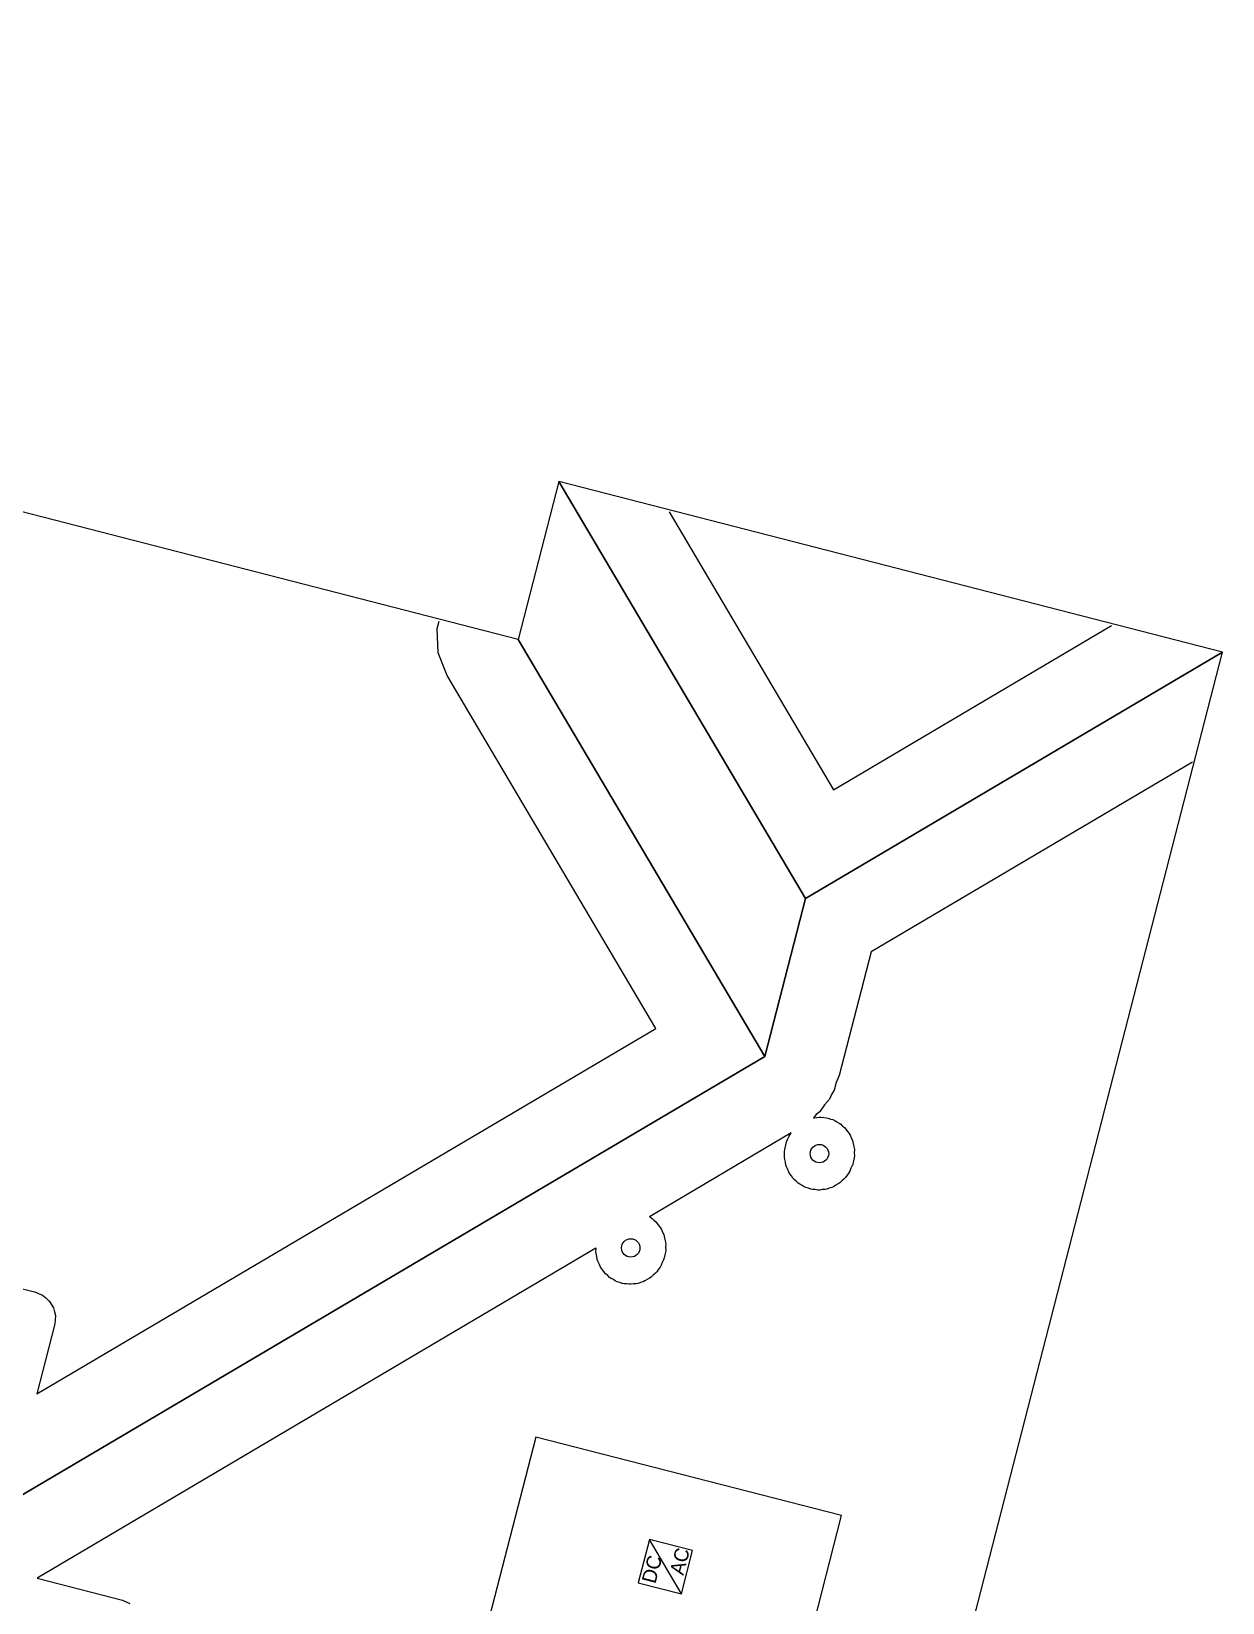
# Model space of a CAD drawing. Header units: feet. Extents: x -34.7 to 27.5, y -30.8 to 31.9.
# Drawn here: x 5.67 to 27.53, y 3.07 to 31.93 of the extents above; entities that cross this region are included whole.
import ezdxf

# ---------------------------------------------------------------- set-up
doc = ezdxf.new("R2010")
doc.units = ezdxf.units.FT
for name, color, linetype in [('Buildings', 7, 'CONTINUOUS'), ('Modules', 7, 'CONTINUOUS'), ('Obstructions', 7, 'CONTINUOUS'), ('Setbacks', 7, 'CONTINUOUS')]:
    doc.layers.add(name, color=color, linetype=linetype)

msp = doc.modelspace()

# ---------------------------------------------------------------- linework, layer by layer
at = {"layer": 'Buildings', "color": 252}
for p, q in [((14.607, 20.76), (-28.806, 31.926)), ((15.353, 23.659), (14.607, 20.76)), ((27.533, 20.526), (15.353, 23.659)), ((15.353, 23.659), (19.877, 16.002)), ((19.877, 16.002), (15.353, 23.659)), ((14.325, -30.828), (27.533, 20.526)), ((14.607, 20.76), (19.131, 13.104)), ((19.131, 13.104), (14.607, 20.76)), ((27.533, 20.526), (19.877, 16.002)), ((19.877, 16.002), (27.533, 20.526)), ((19.877, 16.002), (19.131, 13.104)), ((19.131, 13.104), (19.877, 16.002)), ((19.131, 13.104), (3.965, 4.143)), ((3.965, 4.143), (19.131, 13.104))]:
    msp.add_line(p, q, dxfattribs=at)
at = {"layer": 'Modules', "color": 254}
for p, q in [((14.931, 6.114), (14.077, 2.794)), ((20.541, 4.671), (14.931, 6.114)), ((19.687, 1.351), (20.541, 4.671)), ((17.014, 4.232), (16.81, 3.438)), ((17.808, 4.028), (17.014, 4.232)), ((17.604, 3.233), (17.014, 4.232)), ((17.604, 3.233), (17.808, 4.028)), ((16.81, 3.438), (17.604, 3.233))]:
    msp.add_line(p, q, dxfattribs=at)
at = {"layer": 'Obstructions', "color": 252}
for centre in [(20.136, 11.318), (16.673, 9.587)]:
    msp.add_circle(centre, 0.169, dxfattribs=at)
at = {"layer": 'Setbacks', "color": 2}
for p, q in [((17.375, 23.105), (20.391, 18)), ((13.119, 20.96), (13.159, 21.099)), ((13.119, 20.959), (13.119, 20.96)), ((13.119, 20.96), (13.119, 20.96)), ((13.14, 20.516), (13.119, 20.959)), ((20.391, 18), (25.496, 21.017)), ((13.14, 20.515), (13.14, 20.516)), ((13.14, 20.516), (13.14, 20.516)), ((13.305, 20.097), (13.14, 20.515)), ((13.305, 20.096), (13.305, 20.097)), ((17.133, 13.618), (13.305, 20.096)), ((26.98, 18.505), (21.083, 15.021)), ((21.083, 15.021), (20.499, 12.752)), ((5.77, 6.904), (17.133, 13.618)), ((20.499, 12.751), (20.445, 12.622)), ((20.499, 12.752), (20.499, 12.751)), ((20.405, 12.485), (20.354, 12.406)), ((20.445, 12.622), (20.405, 12.486)), ((20.405, 12.486), (20.405, 12.486)), ((20.405, 12.486), (20.405, 12.485)), ((20.227, 12.212), (20.15, 12.095)), ((20.317, 12.319), (20.227, 12.212)), ((20.354, 12.406), (20.317, 12.32)), ((20.317, 12.32), (20.317, 12.319)), ((20.317, 12.319), (20.317, 12.319)), ((20.078, 12.035), (20.028, 11.975)), ((20.028, 11.975), (20.038, 11.977)), ((20.038, 11.977), (20.085, 11.98)), ((20.038, 11.977), (20.038, 11.977)), ((20.15, 12.094), (20.078, 12.035)), ((20.085, 11.98), (20.132, 11.987)), ((20.132, 11.987), (20.132, 11.987)), ((20.132, 11.987), (20.167, 11.987)), ((20.15, 12.095), (20.15, 12.094)), ((20.15, 12.094), (20.15, 12.094)), ((20.167, 11.987), (20.168, 11.987)), ((20.168, 11.987), (20.213, 11.98)), ((20.213, 11.98), (20.26, 11.978)), ((20.26, 11.978), (20.26, 11.978)), ((20.26, 11.978), (20.295, 11.97)), ((20.295, 11.97), (20.295, 11.97)), ((20.295, 11.97), (20.338, 11.953)), ((20.338, 11.953), (20.383, 11.942)), ((20.383, 11.942), (20.383, 11.942)), ((20.383, 11.942), (20.416, 11.927)), ((20.416, 11.927), (20.416, 11.927)), ((20.416, 11.927), (20.455, 11.901)), ((20.455, 11.901), (20.497, 11.88)), ((20.497, 11.88), (20.497, 11.88)), ((20.497, 11.88), (20.526, 11.859)), ((20.526, 11.859), (20.526, 11.859)), ((20.526, 11.859), (20.56, 11.825)), ((19.618, 11.697), (17.015, 10.159)), ((19.533, 11.537), (19.557, 11.587)), ((19.557, 11.587), (19.578, 11.638)), ((19.578, 11.638), (19.596, 11.669)), ((19.578, 11.638), (19.578, 11.638)), ((19.596, 11.669), (19.618, 11.697)), ((19.596, 11.669), (19.596, 11.669)), ((20.56, 11.825), (20.597, 11.795)), ((20.597, 11.795), (20.597, 11.795)), ((20.597, 11.795), (20.621, 11.768)), ((20.621, 11.768), (20.621, 11.768)), ((20.621, 11.768), (20.648, 11.726)), ((20.648, 11.726), (20.679, 11.688)), ((20.679, 11.688), (20.68, 11.688)), ((20.68, 11.688), (20.697, 11.657)), ((20.697, 11.657), (20.698, 11.657)), ((20.698, 11.657), (20.716, 11.608)), ((20.716, 11.608), (20.739, 11.563)), ((20.739, 11.563), (20.74, 11.562)), ((20.74, 11.562), (20.75, 11.529)), ((19.495, 11.359), (19.499, 11.394)), ((19.495, 11.358), (19.495, 11.359)), ((19.497, 11.304), (19.495, 11.358)), ((19.495, 11.249), (19.497, 11.304)), ((19.499, 11.394), (19.512, 11.448)), ((19.499, 11.394), (19.499, 11.394)), ((19.512, 11.448), (19.522, 11.503)), ((19.522, 11.503), (19.533, 11.537)), ((19.522, 11.503), (19.522, 11.503)), ((19.533, 11.537), (19.533, 11.537)), ((20.75, 11.529), (20.751, 11.528)), ((20.751, 11.528), (20.759, 11.475)), ((20.759, 11.475), (20.773, 11.424)), ((20.773, 11.424), (20.773, 11.423)), ((20.773, 11.423), (20.776, 11.388)), ((20.776, 11.278), (20.773, 11.243)), ((20.776, 11.388), (20.774, 11.333)), ((20.774, 11.333), (20.776, 11.278)), ((20.776, 11.388), (20.776, 11.388)), ((20.776, 11.278), (20.776, 11.278)), ((19.495, 11.248), (19.495, 11.249)), ((19.498, 11.213), (19.495, 11.248)), ((19.499, 11.213), (19.498, 11.213)), ((19.512, 11.161), (19.499, 11.213)), ((19.521, 11.108), (19.512, 11.161)), ((19.532, 11.074), (19.521, 11.108)), ((19.521, 11.108), (19.521, 11.108)), ((19.555, 11.028), (19.532, 11.074)), ((19.532, 11.074), (19.532, 11.074)), ((19.574, 10.98), (19.555, 11.028)), ((19.574, 10.979), (19.574, 10.98)), ((19.592, 10.949), (19.574, 10.979)), ((20.675, 10.967), (20.642, 10.925)), ((20.676, 10.968), (20.675, 10.967)), ((20.693, 10.998), (20.676, 10.968)), ((20.694, 10.998), (20.693, 10.998)), ((20.714, 11.05), (20.694, 10.998)), ((20.738, 11.099), (20.714, 11.05)), ((20.739, 11.1), (20.738, 11.099)), ((20.749, 11.133), (20.739, 11.1)), ((20.75, 11.134), (20.749, 11.133)), ((20.759, 11.188), (20.75, 11.134)), ((20.773, 11.242), (20.759, 11.188)), ((20.773, 11.243), (20.773, 11.242)), ((19.592, 10.948), (19.592, 10.949)), ((19.623, 10.91), (19.592, 10.948)), ((19.65, 10.868), (19.623, 10.91)), ((19.674, 10.842), (19.65, 10.868)), ((19.65, 10.868), (19.65, 10.868)), ((19.674, 10.841), (19.674, 10.842)), ((19.711, 10.812), (19.674, 10.841)), ((19.745, 10.777), (19.711, 10.812)), ((19.746, 10.777), (19.745, 10.777)), ((19.774, 10.756), (19.746, 10.777)), ((19.775, 10.756), (19.774, 10.756)), ((19.816, 10.735), (19.775, 10.756)), ((19.855, 10.709), (19.816, 10.735)), ((19.856, 10.709), (19.855, 10.709)), ((19.888, 10.695), (19.856, 10.709)), ((19.933, 10.683), (19.888, 10.695)), ((19.888, 10.695), (19.888, 10.695)), ((19.976, 10.666), (19.933, 10.683)), ((20.314, 10.684), (20.269, 10.666)), ((20.361, 10.696), (20.314, 10.684)), ((20.393, 10.711), (20.361, 10.697)), ((20.361, 10.697), (20.361, 10.696)), ((20.394, 10.711), (20.393, 10.711)), ((20.436, 10.739), (20.394, 10.711)), ((20.481, 10.762), (20.436, 10.739)), ((20.51, 10.783), (20.481, 10.762)), ((20.481, 10.762), (20.481, 10.762)), ((20.547, 10.82), (20.51, 10.783)), ((20.51, 10.783), (20.51, 10.783)), ((20.588, 10.853), (20.547, 10.82)), ((20.612, 10.879), (20.588, 10.853)), ((20.588, 10.853), (20.588, 10.853)), ((20.642, 10.925), (20.612, 10.88)), ((20.612, 10.88), (20.612, 10.879)), ((20.011, 10.659), (19.976, 10.666)), ((19.976, 10.666), (19.976, 10.666)), ((20.058, 10.657), (20.011, 10.659)), ((20.011, 10.659), (20.011, 10.659)), ((20.103, 10.649), (20.058, 10.657)), ((20.104, 10.649), (20.103, 10.649)), ((20.139, 10.649), (20.104, 10.649)), ((20.14, 10.649), (20.139, 10.649)), ((20.186, 10.657), (20.14, 10.649)), ((20.233, 10.659), (20.186, 10.657)), ((20.234, 10.659), (20.233, 10.659)), ((20.268, 10.666), (20.234, 10.659)), ((20.269, 10.666), (20.268, 10.666)), ((17.015, 10.159), (17.034, 10.149)), ((17.034, 10.149), (17.035, 10.149)), ((17.035, 10.149), (17.063, 10.128)), ((17.063, 10.128), (17.064, 10.128)), ((17.064, 10.128), (17.097, 10.094)), ((17.097, 10.094), (17.135, 10.064)), ((17.135, 10.064), (17.135, 10.064)), ((17.135, 10.064), (17.159, 10.037)), ((17.159, 10.037), (17.159, 10.037)), ((17.159, 10.037), (17.186, 9.995)), ((17.186, 9.995), (17.217, 9.957)), ((17.217, 9.957), (17.217, 9.956)), ((17.217, 9.956), (17.235, 9.926)), ((17.235, 9.926), (17.235, 9.925)), ((17.235, 9.925), (17.254, 9.877)), ((17.254, 9.877), (17.277, 9.831)), ((17.277, 9.831), (17.277, 9.831)), ((17.277, 9.831), (17.288, 9.797)), ((16.034, 9.58), (5.781, 3.522)), ((16.032, 9.518), (16.035, 9.572)), ((16.035, 9.572), (16.034, 9.58)), ((17.288, 9.797), (17.288, 9.797)), ((17.288, 9.797), (17.297, 9.744)), ((17.297, 9.744), (17.31, 9.693)), ((17.31, 9.693), (17.31, 9.692)), ((17.31, 9.692), (17.314, 9.657)), ((17.314, 9.546), (17.31, 9.511)), ((17.314, 9.657), (17.312, 9.602)), ((17.312, 9.602), (17.314, 9.547)), ((17.314, 9.657), (17.314, 9.657)), ((17.314, 9.547), (17.314, 9.546)), ((16.032, 9.517), (16.032, 9.518)), ((16.036, 9.482), (16.032, 9.517)), ((16.05, 9.43), (16.036, 9.482)), ((16.036, 9.482), (16.036, 9.482)), ((16.058, 9.377), (16.05, 9.43)), ((16.069, 9.343), (16.058, 9.377)), ((16.058, 9.377), (16.058, 9.377)), ((16.093, 9.297), (16.069, 9.343)), ((16.069, 9.343), (16.069, 9.343)), ((16.111, 9.249), (16.093, 9.297)), ((16.111, 9.248), (16.111, 9.249)), ((16.129, 9.218), (16.111, 9.248)), ((17.213, 9.236), (17.179, 9.194)), ((17.231, 9.267), (17.213, 9.236)), ((17.213, 9.236), (17.213, 9.236)), ((17.251, 9.319), (17.231, 9.267)), ((17.231, 9.267), (17.231, 9.267)), ((17.276, 9.368), (17.251, 9.319)), ((17.287, 9.402), (17.276, 9.369)), ((17.276, 9.369), (17.276, 9.368)), ((17.296, 9.457), (17.287, 9.403)), ((17.287, 9.403), (17.287, 9.402)), ((17.31, 9.511), (17.296, 9.457)), ((17.31, 9.511), (17.31, 9.511)), ((4.067, 9.205), (5.733, 8.778)), ((16.129, 9.217), (16.129, 9.218)), ((16.161, 9.179), (16.129, 9.217)), ((16.188, 9.137), (16.161, 9.179)), ((16.211, 9.111), (16.188, 9.137)), ((16.188, 9.137), (16.188, 9.137)), ((16.212, 9.11), (16.211, 9.111)), ((16.249, 9.08), (16.212, 9.11)), ((16.283, 9.046), (16.249, 9.08)), ((16.312, 9.025), (16.283, 9.046)), ((16.283, 9.046), (16.283, 9.046)), ((16.354, 9.004), (16.312, 9.025)), ((16.312, 9.025), (16.312, 9.025)), ((16.393, 8.978), (16.354, 9.004)), ((16.425, 8.964), (16.393, 8.978)), ((16.393, 8.978), (16.393, 8.978)), ((16.426, 8.964), (16.425, 8.964)), ((16.471, 8.952), (16.426, 8.964)), ((16.514, 8.935), (16.471, 8.952)), ((16.852, 8.953), (16.806, 8.935)), ((16.898, 8.965), (16.852, 8.953)), ((16.899, 8.965), (16.898, 8.965)), ((16.931, 8.98), (16.899, 8.965)), ((16.974, 9.008), (16.931, 8.98)), ((16.931, 8.98), (16.931, 8.98)), ((17.018, 9.03), (16.974, 9.008)), ((17.019, 9.031), (17.018, 9.03)), ((17.047, 9.051), (17.019, 9.031)), ((17.048, 9.052), (17.047, 9.051)), ((17.085, 9.089), (17.048, 9.052)), ((17.125, 9.122), (17.085, 9.089)), ((17.126, 9.122), (17.125, 9.122)), ((17.149, 9.148), (17.126, 9.122)), ((17.15, 9.149), (17.149, 9.148)), ((17.179, 9.194), (17.15, 9.149)), ((5.733, 8.778), (5.733, 8.778)), ((5.733, 8.778), (5.733, 8.778)), ((5.733, 8.778), (5.734, 8.778)), ((5.734, 8.778), (5.805, 8.747)), ((5.805, 8.747), (5.877, 8.717)), ((5.877, 8.717), (5.877, 8.717)), ((5.877, 8.717), (5.878, 8.717)), ((5.878, 8.717), (5.878, 8.717)), ((5.878, 8.717), (5.878, 8.716)), ((5.878, 8.716), (5.937, 8.667)), ((5.937, 8.667), (5.996, 8.617)), ((16.549, 8.928), (16.514, 8.935)), ((16.514, 8.935), (16.514, 8.935)), ((16.595, 8.926), (16.549, 8.928)), ((16.549, 8.928), (16.549, 8.928)), ((16.641, 8.918), (16.595, 8.926)), ((16.677, 8.918), (16.641, 8.918)), ((16.641, 8.918), (16.641, 8.918)), ((16.724, 8.926), (16.677, 8.918)), ((16.677, 8.918), (16.677, 8.918)), ((16.771, 8.928), (16.724, 8.926)), ((16.806, 8.935), (16.771, 8.928)), ((16.771, 8.928), (16.771, 8.928)), ((16.806, 8.935), (16.806, 8.935)), ((5.996, 8.617), (5.997, 8.617)), ((5.997, 8.617), (5.997, 8.617)), ((5.997, 8.617), (5.997, 8.617)), ((5.997, 8.617), (5.997, 8.616)), ((5.997, 8.616), (6.038, 8.552)), ((6.038, 8.552), (6.078, 8.488)), ((6.078, 8.488), (6.079, 8.488)), ((6.079, 8.488), (6.079, 8.488)), ((6.079, 8.488), (6.079, 8.488)), ((6.079, 8.488), (6.079, 8.487)), ((6.079, 8.487), (6.097, 8.415)), ((6.097, 8.415), (6.115, 8.343)), ((6.102, 8.194), (5.77, 6.904)), ((6.103, 8.194), (6.102, 8.194)), ((6.109, 8.268), (6.103, 8.195)), ((6.103, 8.195), (6.103, 8.195)), ((6.103, 8.195), (6.103, 8.194)), ((6.115, 8.341), (6.109, 8.268)), ((6.115, 8.343), (6.115, 8.342)), ((6.115, 8.342), (6.115, 8.342)), ((6.115, 8.342), (6.115, 8.342)), ((6.115, 8.342), (6.115, 8.341)), ((5.781, 3.522), (7.345, 3.117)), ((7.345, 3.117), (7.345, 3.117)), ((7.345, 3.117), (7.345, 3.117)), ((7.345, 3.117), (7.345, 3.117)), ((7.345, 3.117), (7.346, 3.117)), ((7.346, 3.117), (7.413, 3.087)), ((7.413, 3.087), (7.48, 3.057))]:
    msp.add_line(p, q, dxfattribs=at)

# ---------------------------------------------------------------- texts
at = {"layer": 'Modules'}
for s, p in [('AC', (17.638, 3.563)), ('DC', (17.124, 3.408))]:
    msp.add_text(s, height=0.2625, rotation=75.5759, dxfattribs=at).set_placement(p)

doc.saveas('drawing.dxf')
